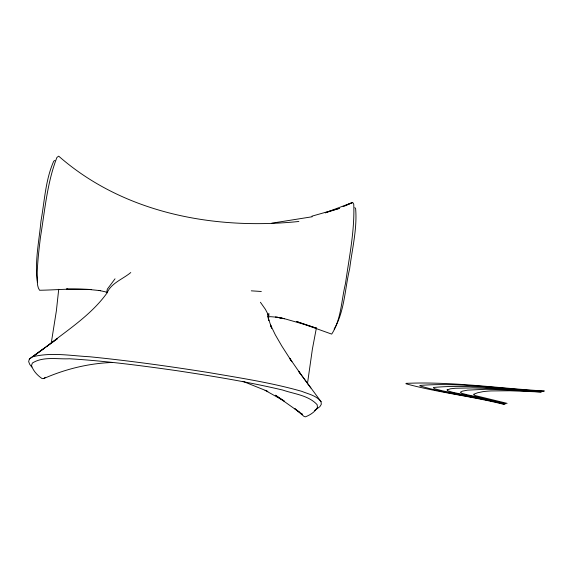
<?xml version="1.0" encoding="UTF-8"?>
<svg xmlns="http://www.w3.org/2000/svg" width="573" height="573" viewBox="0 0 573 573"><rect width="100%" height="100%" fill="white"/><g stroke="black" fill="none" stroke-linecap="round" stroke-linejoin="round"><path stroke-width="0.86" d="M268.866 313.402L268.859 316.117L267.806 316.84M58.718 289.308L56.362 310.91L51.19 343.463M307.436 383.831L312.392 349.093L316.375 328.043M106.764 291.707L107.395 289.064L115.03 278.815M29.366 359.006L57.407 338.657L29.366 359.006L28.65 361.592L29.71 364.342L31.823 367.071M107.158 292.631C111.427 282.969 123.066 279.001 130.773 272.54M106.736 293.39C90.935 315.129 67.736 329.912 46.879 346.321M334.138 329.074C344.66 311.196 344.86 288.677 349.652 268.744C352.159 248.854 357.301 228.777 355.632 208.658L354.88 207.619M299.679 412.288L294.945 408.764L304.005 416.413L305.323 416.858C310.1 415.081 315.057 411.923 317.492 407.331L317.113 404.653C308.389 395.241 294.271 394.038 282.711 390.048C247.844 381.804 212.44 376.089 177.036 370.717C141.302 365.646 105.482 360.911 69.44 358.77C57.286 359.371 43.233 356.198 32.367 363.046L31.501 365.581C33.205 370.946 37.517 375.501 42.123 378.603L43.727 378.574L45.281 377.313M43.627 348.742L32.675 356.793C51.248 352.087 70.687 355.74 89.503 356.743C129.348 360.732 169.021 366.269 208.565 372.536C239.772 377.908 271.201 382.642 301.706 391.323C308.403 394.066 316.489 395.563 321.066 401.687L321.295 404.366L319.82 406.708L314.591 410.49M54.886 160.44L53.726 161.192C45.41 179.986 44.579 201.216 40.948 221.242C39.086 241.455 34.473 262.076 37.489 282.346M343.091 206.566L352.674 202.455L353.742 204.167C354.809 230.804 349.158 257.277 345.483 283.563C341.336 300.266 341.329 319.448 331.688 334.109L296.628 321.539L316.683 328.279M344.724 205.936L352.674 202.455L325.299 212.762M43.727 378.574C65.293 369.084 88.507 363.382 112.079 362.465M325.314 212.805L339.388 208.379L311.898 216.171M268.064 317.07L270.42 316.661L276.967 317.213L284.43 318.674L275.369 316.984M312.228 216.752L271.81 223.191M298.87 221.472C214.581 230.21 123.868 213.364 58.682 156.143L56.928 157.432C47.101 182.708 44.902 210.305 40.504 236.9C38.914 249.685 37.467 262.498 37.123 275.384C37.546 280.319 36.6 285.941 39.551 290.253C56.684 290.017 74.003 288.14 91.222 289.587L66.418 289.05L67.793 289.05M251.275 290.833L261.324 291.492M89.71 289.544L100.562 290.661L98.742 290.368L105.289 291.793L107.452 292.889M276.967 317.213L285.662 319.046L306.24 324.912M307.329 325.278L316.64 328.265M242.895 381.332L267.856 391.388M265.041 390.292L284.144 400.993L275.398 395.205L302.365 414.308M301.033 413.298L302.386 414.308M310.867 388.021L298.605 371.261L321.066 401.687M260.407 302.25L265.414 309.348L267.899 314.09L268.787 320.665L268.171 317.686L271.638 328.229L270.585 325.027L275.276 334.747L281.801 346.028L291.879 361.713L289.68 358.275L301.04 374.627M267.899 314.09L268.214 316.876M447.133 389.884L447.671 390.722L452.684 392.297L484.135 398.987A342.726 39.909 7.6 0 1 505.83 403.779L442.442 390.815L434.871 388.831L433.396 387.849L433.811 387.441C470.003 384.154 506.604 389.611 542.81 391.495L501.024 388.895L472.661 387.9L455.406 388.258L450.457 388.795L447.133 389.884M406.2 383.351L406.013 383.795C438.087 392.548 471.629 396.222 503.961 404.395L504.577 404.194C476.693 396.795 447.184 394.124 419.765 385.83L420.138 385.414C461.165 382.284 502.564 389.117 543.576 391.237L544.35 390.979C498.403 388.308 452.212 381.403 406.2 383.351M473.9 394.224L474.064 395.076L475.934 395.75L507.084 403.356L467.511 394.833L461.867 393.336L460.363 392.24L462.44 391.144L467.683 390.12L486.019 389.275L512.541 390.091L541.277 392.004L509.863 390.772L491.011 390.929A55.91 8.309 5.5 0 0 482.559 391.731L477.452 392.813L473.9 394.224"/></g></svg>
